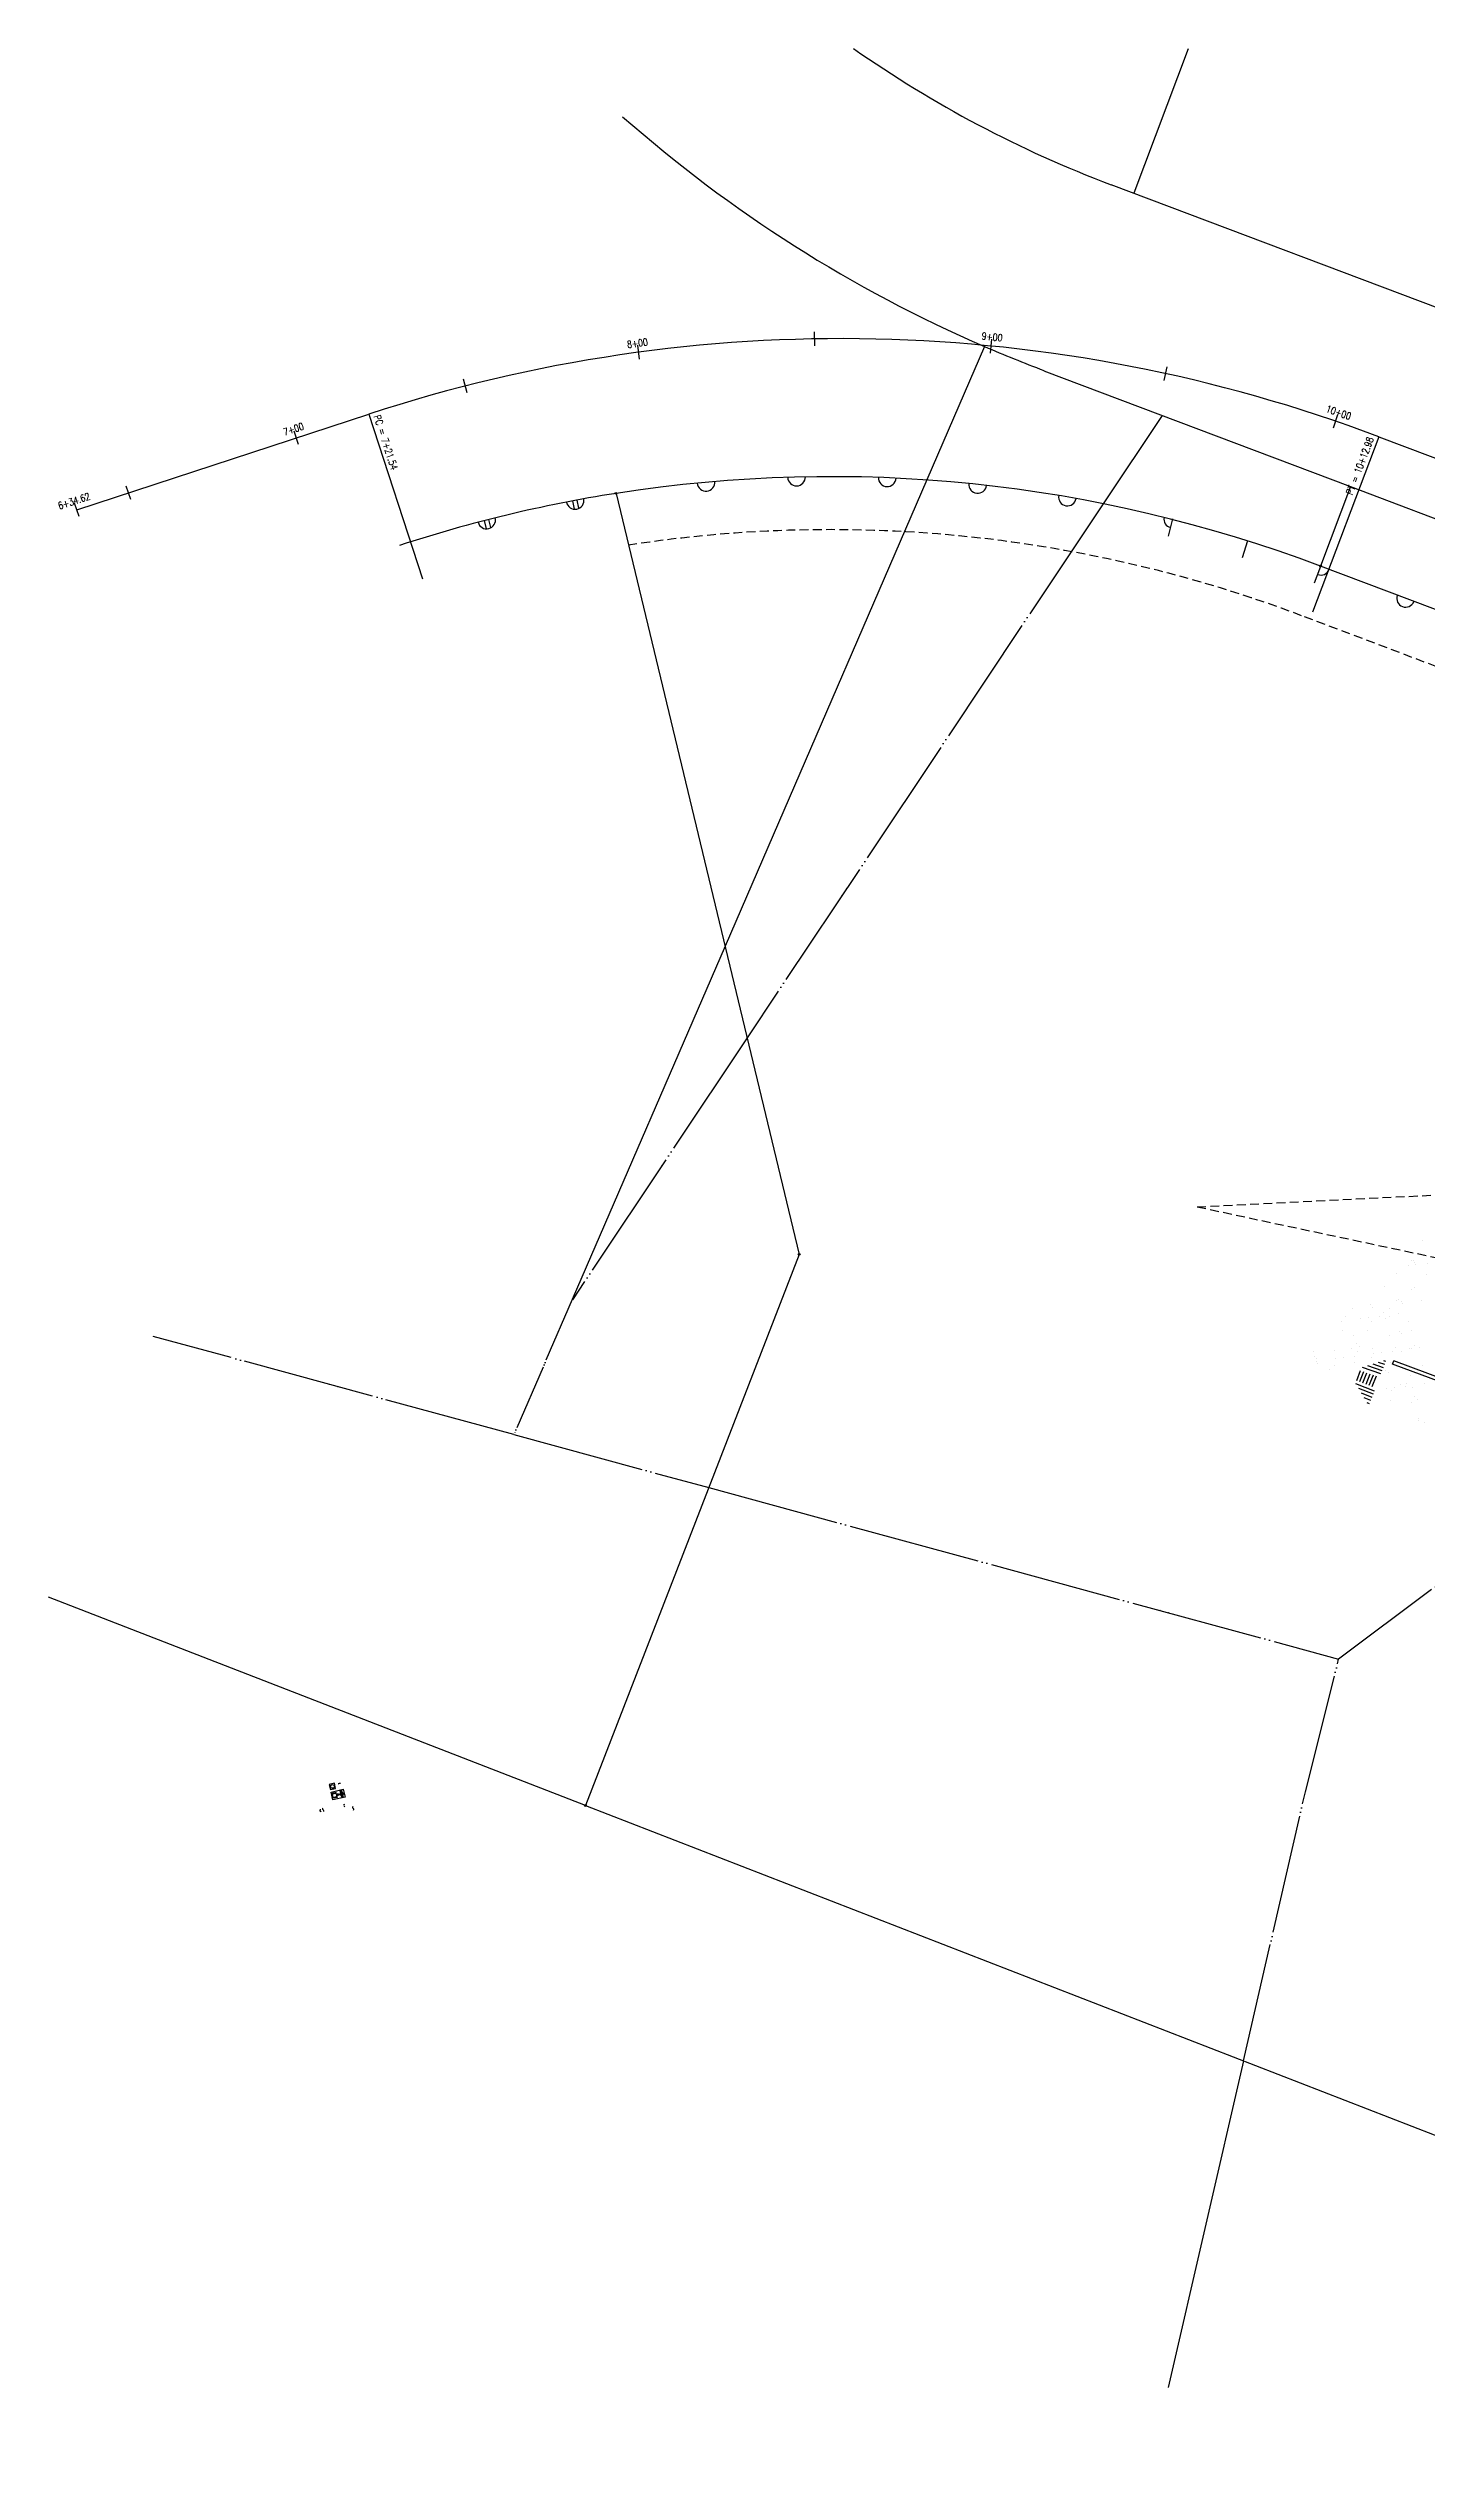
# Model space of a CAD drawing. Header units: feet. Extents: x 308 to 1449, y -4548 to -3843.
# Drawn here: x 308 to 698, y -4528 to -3843 of the extents above; entities that cross this region are included whole.
import ezdxf
from ezdxf.enums import TextEntityAlignment as Align

# ---------------------------------------------------------------- set-up
doc = ezdxf.new("R2010")
doc.units = ezdxf.units.FT
doc.header["$LTSCALE"] = 10
doc.header["$MEASUREMENT"] = 0
doc.header["$PDMODE"] = 3
doc.header["$PDSIZE"] = 0.05
for name, pattern in [('2DOTS-3', [4.125, 3.75, -0.125, 0, -0.125, 0, -0.125]), ('CENTER', [2, 1.25, -0.25, 0.25, -0.25]), ('HIDDEN', [0.375, 0.25, -0.125]), ('LayoutSite$0$HIDDEN2', [0.1875, 0.125, -0.0625]), ('XSITE-EXST$0$PL', [4.9, 1, -0.2, 0.15, -0.2, 0.15, -0.2, 3]), ('XSITE-EXST$0$SD', [0.18, 0.1, -0.08])]:
    doc.linetypes.add(name, pattern=pattern)
doc.layers.get('0').update_dxf_attribs({"linetype": 'CONTINUOUS'})
for name, color, linetype in [('access', 4, 'CONTINUOUS'), ('Baseline', 5, 'CONTINUOUS'), ('HATCH', 8, 'CONTINUOUS'), ('L-Centerline', 1, 'CENTER'), ('L-Wall', 2, 'CONTINUOUS'), ('L-Wall-Hatch', 8, 'CONTINUOUS'), ('LayoutSite$0$L-Hardscape', 3, 'CONTINUOUS'), ('LayoutSite$0$L-Paving-Walks', 2, 'LayoutSite$0$HIDDEN2'), ('M-DUCT-EQPM-N610', 224, 'CONTINUOUS'), ('M-DUCT-EQPM-N635', 220, 'CONTINUOUS'), ('M-DUCT-EQPM-N650', 221, 'CONTINUOUS'), ('M-TEXT-N225', 42, 'CONTINUOUS'), ('Mat Footing Dewatering Pump', 80, 'CONTINUOUS'), ('PL 1098 Red', 3, 'CONTINUOUS'), ('RAD', 4, 'HIDDEN'), ('SETBACK', 4, 'HIDDEN'), ('SLN', 6, 'CONTINUOUS'), ('STALBL', 7, 'CONTINUOUS'), ('STAPTS', 7, 'CONTINUOUS'), ('X-GRID$0$ST-CORE-3', 1, 'CONTINUOUS'), ('XSITE-EXST$0$ex-gutr-2', 2, 'XSITE-EXST$0$SD'), ('XSITE-EXST$0$PL', 3, 'XSITE-EXST$0$PL')]:
    doc.layers.add(name, color=color, linetype=linetype)
doc.styles.add('STAN', font='ROMANS.SHX', dxfattribs={"width": 0.8})

# ---------------------------------------------------------------- blocks, each defined once
blk = doc.blocks.new('lbl_tic')
blk.add_line((0, -0.04165), (0, 0.04165))
blk = doc.blocks.new('sta_tic')
blk.add_line((0, -0.04165), (0, 0.04165))
blk = doc.blocks.new('A$C5F951A37')
at = {"layer": 'L-Wall-Hatch'}
for points in [[(111.44, 138.46), (108.35, 143.04), (92.95, 142.91), (83.84, 128.86), (97.04, 109.27), (95.8, 108.44), (82.04, 128.85), (92.13, 144.4), (109.14, 144.55), (112.68, 139.3)], [(143.2, 143.35), (185.2, 143.71), (185.25, 138.71), (200.41, 138.85), (200.4, 140.35), (186.73, 140.23), (186.69, 145.23), (143.19, 144.85)], [(93, 124.22), (119.26, 141.92), (118.42, 143.16), (92.16, 125.46)], [(200.39, 141.1), (200.42, 138.1), (203.42, 138.12), (203.39, 141.12)], [(89.25, 124.41), (90.93, 121.92), (93.42, 123.6), (91.74, 126.08)], [(104.56, 108.01), (91.68, 99.33), (90.85, 100.57), (103.73, 109.25)]]:
    blk.add_hatch(color=256, dxfattribs=at).paths.add_polyline_path(points)
at = {"layer": 'L-Centerline'}
for points in [[(143.2, 144.1), (185.95, 144.47), (185.99, 139.47), (200.41, 139.6)], [(96.42, 108.86), (82.94, 128.86), (92.54, 143.66), (108.74, 143.8), (112.06, 138.88)], [(118.84, 142.54), (92.58, 124.84)], [(91.27, 99.95), (102.9, 107.79), (104.15, 108.63)]]:
    blk.add_lwpolyline(points, dxfattribs=at)
at = {"layer": 'L-Wall'}
for points in [[(111.44, 138.46), (108.35, 143.04), (92.95, 142.91), (83.84, 128.86), (97.04, 109.27), (95.8, 108.44), (82.04, 128.85), (92.13, 144.4), (109.14, 144.55), (112.68, 139.3)], [(143.2, 143.35), (185.2, 143.71), (185.25, 138.71), (200.41, 138.85), (200.4, 140.35), (186.73, 140.23), (186.69, 145.23), (143.19, 144.85)], [(93, 124.22), (119.26, 141.92), (118.42, 143.16), (92.16, 125.46)], [(200.39, 141.1), (200.42, 138.1), (203.42, 138.12), (203.39, 141.12)], [(89.25, 124.41), (90.93, 121.92), (93.42, 123.6), (91.74, 126.08)], [(104.56, 108.01), (91.68, 99.33), (90.85, 100.57), (103.73, 109.25)]]:
    blk.add_lwpolyline(points, close=True, dxfattribs=at)
at = {"layer": 'LayoutSite$0$L-Hardscape'}
blk.add_arc((94.75, 136.12), 14.5, 123.86067, 179.98795, dxfattribs=at)
at = {"layer": 'LayoutSite$0$L-Paving-Walks'}
blk.add_lwpolyline([(89.94, 87.6), (81.84, 99.63), (82.25, 99.91), (84.29, 108.52), (82.61, 111), (74.67, 112.69), (74.19, 112.56, -0.104324), (73.95, 118.77, 0.055563), (74.78, 133.01), (74.75, 136.12, -0.166273), (78.73, 148.09), (86.67, 148.16, 0.251228), (80.25, 136.12), (80.35, 125.09), (92.9, 106.48), (88.75, 103.68), (90.43, 101.2), (87.94, 99.52), (89.62, 97.03), (90.45, 97.59), (94.92, 90.96)], format="xyb", close=True, dxfattribs=at)
at = {"layer": 'X-GRID$0$ST-CORE-3'}
blk.add_lwpolyline([(173.02, 88.99), (165.91, 84.19), (172.61, 74.24), (184.78, 82.44), (183.66, 84.1), (173.16, 77.02), (168.68, 83.65), (182.16, 92.74), (187.75, 84.44)], dxfattribs=at)
at = {"layer": 'XSITE-EXST$0$ex-gutr-2'}
for centre, radius in [((98.56, 144.28), 0.75), ((114.62, 142.58), 0.45)]:
    blk.add_circle(centre, radius, dxfattribs=at)
at = {"layer": 'XSITE-EXST$0$PL'}
blk.add_lwpolyline([(85.96, 148.1), (254.94, 149.58), (254.94, -256.56), (123.9, -256.56), (123.9, -64.08), (2.9, -64.08), (2.9, -60.39), (-31.31, -60.39, 0.219201), (-17.87, -12.03, 0.064813), (-28.94, 25.08), (49.33, 73.42, 0.263278), (80.17, 129.52), (80.09, 136.02, -0.236377), (85.96, 148.1)], format="xyb", dxfattribs=at)
blk = doc.blocks.new('A$C54E400CE')
at = {"linetype": 'HIDDEN', "rotation": 338.8}
blk.add_blockref('A$C5F951A37', (51.03, 331.39), dxfattribs=at)

msp = doc.modelspace()

# ---------------------------------------------------------------- linework, layer by layer
for p, q in [((475.39, -3930.88), (474.86, -3926.91)), ((524.99, -3927.11), (524.92, -3923.11)), ((574.69, -3929.12), (575.08, -3925.14)), ((623.82, -3936.88), (624.67, -3932.97)), ((426.57, -3940.38), (425.58, -3936.5)), ((671.72, -3950.29), (673.02, -3946.5)), ((378.91, -3955), (377.66, -3951.2))]:
    msp.add_line(p, q)
for centre, start, end in [((390.42, -4333.84), 149.03732, 236.52268), ((390.42, -4333.84), 329.03732, 56.52268), ((391.83, -4340.06), 59.03732, 146.52268), ((391.83, -4340.06), 239.03732, 326.52268)]:
    msp.add_arc(centre, 0.25, start, end)
at = {"linetype": 'Continuous'}
msp.add_arc((385.15, -4341.48), 0.25, 72.76921, 312.79079, dxfattribs=at)
at = {"layer": 'access'}
for p, q in [((433.3, -3978.5, -0.01), (432.72, -3976.22, 0)), ((456.98, -3973.25, -0.01), (456.54, -3970.93, 0)), ((458.21, -3973.02, -0.01), (457.77, -3970.7, 0)), ((432.09, -3978.81, -0.01), (431.51, -3976.53, 0))]:
    msp.add_line(p, q, dxfattribs=at)
at = {"layer": 'access', "color": 4, "ltscale": 25}
for p, q in [((625.03, -3980.9), (626.27, -3976.06)), ((647.45, -3982.25), (645.95, -3987.02)), ((666.41, -3994.11), (668.17, -3989.43))]:
    msp.add_line(p, q, dxfattribs=at)
for centre, start, end in [((494.21, -3965.67), 185.3455, 4.98009), ((519.82, -3964.2), 181.59497, 1.22956), ((545.47, -3964.4), 177.84443, 357.47902), ((571.06, -3966.29), 174.0939, 353.72849), ((432.11, -3976.36), 194.56533, 14.19992), ((457.16, -3970.81), 190.81479, 10.44939), ((596.47, -3969.84), 170.34336, 349.97795), ((626.27, -3976.06), 169.33853, 255.63439), ((668.17, -3989.43), 249.3, 337.88587), ((692.18, -3998.5), 160.71413, 337.88587)]:
    msp.add_arc(centre, 2.5, start, end, dxfattribs=at)
at = {"layer": 'Baseline'}
for p, q in [((316.15, -3973.45), (398.76, -3946.4)), ((684.58, -3952.8), (1443.26, -4239.48))]:
    msp.add_line(p, q, dxfattribs=at)
msp.add_arc((532.58, -4355.04), 430, 69.3, 108.13333, dxfattribs=at)
at = {"layer": 'HATCH'}
for p, q in [((697.06, -4180.27), (697.06, -4180.27)), ((692.9, -4187.35), (692.9, -4187.35)), ((693.96, -4185.85), (693.96, -4185.85)), ((694.3, -4185.81), (694.3, -4185.81)), ((694.7, -4186.53), (694.7, -4186.53)), ((694.99, -4187.08), (694.99, -4187.08)), ((698.24, -4186.65), (698.24, -4186.65)), ((686.15, -4193.23), (686.15, -4193.23)), ((689.47, -4189.51), (689.47, -4189.51)), ((693.91, -4194.18), (693.91, -4194.18)), ((694.55, -4193.51), (694.55, -4193.51)), ((698.18, -4189.72), (698.18, -4189.72)), ((675.26, -4201.69), (675.26, -4201.69)), ((677.24, -4199.39), (677.24, -4199.39)), ((679.49, -4202.34), (679.49, -4202.34)), ((681.57, -4202.06), (681.57, -4202.06)), ((682.18, -4198.41), (682.18, -4198.41)), ((682.92, -4199.09), (682.92, -4199.09)), ((684.82, -4201.64), (684.82, -4201.64)), ((686.03, -4200.59), (686.03, -4200.59)), ((686.4, -4202.28), (686.4, -4202.28)), ((687.47, -4199.44), (687.47, -4199.44)), ((687.71, -4201.67), (687.71, -4201.67)), ((689.73, -4197.22), (689.73, -4197.22)), ((690.13, -4196.88), (690.13, -4196.88)), ((690.25, -4200.92), (690.25, -4200.92)), ((690.87, -4197.55), (690.87, -4197.55)), ((691.16, -4197.94), (691.16, -4197.94)), ((696.59, -4197.22), (696.59, -4197.22)), ((674.05, -4203.05), (674.05, -4203.05)), ((674.37, -4205.79), (674.37, -4205.79)), ((677.49, -4207.1), (677.49, -4207.1)), ((681.33, -4205.56), (681.33, -4205.56)), ((682.64, -4203.14), (682.64, -4203.14)), ((687.72, -4207.14), (687.72, -4207.14)), ((690.38, -4205.92), (690.38, -4205.92)), ((691.12, -4206.6), (691.12, -4206.6)), ((693.11, -4203), (693.11, -4203)), ((693.78, -4205.54), (693.78, -4205.54)), ((666.03, -4211.73), (666.03, -4211.73)), ((666.33, -4212.95), (666.33, -4212.95)), ((666.98, -4214.34), (666.98, -4214.34)), ((667.07, -4213.62), (667.07, -4213.62)), ((667.27, -4214.94), (667.27, -4214.94)), ((672.09, -4211.23), (672.09, -4211.23)), ((672.1, -4215.6), (672.1, -4215.6)), ((672.41, -4213.63), (672.41, -4213.63)), ((674.49, -4213.35), (674.49, -4213.35)), ((676.8, -4210.63), (676.8, -4210.63)), ((677.74, -4212.92), (677.74, -4212.92)), ((677.74, -4214.8), (677.74, -4214.8)), ((678.36, -4209.43), (678.36, -4209.43)), ((678.49, -4211.71), (678.49, -4211.71)), ((679.09, -4210.11), (679.09, -4210.11)), ((685.2, -4217.95, 4.92), (679.93, -4216.17, 5.31)), ((685.55, -4217.07, 4.92), (681.44, -4215.68, 5.22)), ((682.57, -4213.3), (682.57, -4213.3)), ((682.9, -4210.85), (682.9, -4210.85)), ((685.9, -4216.18, 4.91), (682.95, -4215.18, 5.13)), ((683.18, -4212.21), (683.18, -4212.21)), ((686.25, -4215.3, 4.91), (684.46, -4214.69, 5.04)), ((684.56, -4215.57), (684.56, -4215.57)), ((685.26, -4211.93), (685.26, -4211.93)), ((686.6, -4214.41, 4.91), (685.97, -4214.2, 4.95)), ((687.97, -4214.85), (687.97, -4214.85)), ((688.45, -4215.15), (688.8, -4214.22)), ((713.79, -4224.58), (688.45, -4215.15)), ((688.51, -4211.51), (688.51, -4211.51)), ((714.13, -4223.64), (688.8, -4214.22)), ((689.26, -4210.61), (689.26, -4210.61)), ((690.94, -4211.68), (690.94, -4211.68)), ((693.37, -4210.71), (693.37, -4210.71)), ((693.94, -4210.79), (693.94, -4210.79)), ((694.6, -4209.79), (694.6, -4209.79)), ((696.02, -4210.52), (696.02, -4210.52)), ((697.02, -4215.55), (697.02, -4215.55)), ((670.55, -4216.81), (670.55, -4216.81)), ((678.01, -4220.68, 5.32), (683.29, -4222.74, 4.95)), ((678.33, -4219.78, 4.9), (679.44, -4217, 4.91)), ((678.8, -4222.01, 5.24), (682.94, -4223.62, 4.95)), ((679.21, -4220.13, 4.9), (680.34, -4217.31, 4.91)), ((680.03, -4220.65), (680.03, -4220.65)), ((680.1, -4220.48, 4.9), (681.24, -4217.61, 4.91)), ((680.98, -4220.82, 4.9), (682.14, -4217.92, 4.91)), ((681.43, -4222.8), (681.43, -4222.8)), ((681.72, -4221.72), (681.72, -4221.72)), ((681.87, -4221.17, 4.9), (683.04, -4218.22, 4.91)), ((682.75, -4221.51, 4.9), (683.94, -4218.53, 4.91)), ((683.15, -4218.55), (683.15, -4218.55)), ((686.55, -4216.95), (686.55, -4216.95)), ((686.86, -4222.08), (686.86, -4222.08)), ((687.29, -4217.62), (687.29, -4217.62)), ((688.22, -4222.56), (688.22, -4222.56)), ((688.95, -4221.81), (688.95, -4221.81)), ((690.77, -4220.81), (690.77, -4220.81)), ((692.2, -4221.38), (692.2, -4221.38)), ((692.49, -4220.63), (692.49, -4220.63)), ((693.62, -4218.42), (693.62, -4218.42)), ((694.17, -4221.7), (694.17, -4221.7)), ((697.63, -4220.66), (697.63, -4220.66)), ((679.59, -4223.33, 5.16), (682.59, -4224.5, 4.95)), ((680.37, -4224.66, 5.08), (682.23, -4225.39, 4.95)), ((681.16, -4225.99, 5), (681.88, -4226.27, 4.95)), ((687.79, -4225.59), (687.79, -4225.59)), ((693.87, -4226.13), (693.87, -4226.13)), ((694.75, -4224.46), (694.75, -4224.46)), ((695.49, -4225.14), (695.49, -4225.14)), ((695.72, -4230.64), (695.72, -4230.64)), ((695.89, -4231.25), (695.89, -4231.25)), ((697.4, -4231.72), (697.4, -4231.72))]:
    msp.add_line(p, q, dxfattribs=at)
at = {"layer": 'M-DUCT-EQPM-N610'}
for p, q in [((389.07, -4333.76), (387.6, -4334.1)), ((387.6, -4334.1), (387.93, -4335.56)), ((387.93, -4335.56), (389.4, -4335.23)), ((388.1, -4336.27), (391.56, -4335.48)), ((388.59, -4338.47), (388.1, -4336.27)), ((392.06, -4337.68), (388.59, -4338.47)), ((389.4, -4335.23), (389.07, -4333.76)), ((390.67, -4335.98), (391.13, -4335.87)), ((391.04, -4337.62), (391.5, -4337.52)), ((391.56, -4335.48), (392.06, -4337.68))]:
    msp.add_line(p, q, dxfattribs=at)
at = {"layer": 'M-DUCT-EQPM-N635'}
for p, q in [((389.9, -4336.82), (389.98, -4337.19)), ((390.05, -4336.79), (390.13, -4337.16))]:
    msp.add_line(p, q, dxfattribs=at)
at = {"layer": 'M-DUCT-EQPM-N650'}
for p, q in [((389.51, -4336.39), (388.44, -4336.64)), ((388.44, -4336.64), (388.51, -4336.96)), ((388.74, -4337.99), (388.67, -4337.67)), ((389.81, -4337.75), (388.74, -4337.99)), ((389.58, -4336.72), (389.51, -4336.39)), ((389.64, -4336.98), (389.83, -4336.93)), ((389.68, -4337.16), (389.88, -4337.12)), ((389.74, -4337.43), (389.81, -4337.75)), ((390.13, -4336.77), (389.81, -4336.84)), ((389.81, -4336.84), (389.9, -4337.21)), ((389.9, -4337.21), (390.22, -4337.14)), ((390.22, -4337.14), (390.13, -4336.77)), ((390.15, -4336.86), (390.68, -4336.74)), ((390.2, -4337.05), (390.72, -4336.93)), ((390.78, -4336.5), (390.64, -4336.54)), ((390.64, -4336.54), (390.77, -4337.13)), ((390.66, -4335.95), (391.12, -4335.84)), ((390.68, -4336.01), (390.66, -4335.95)), ((391.13, -4335.9), (390.68, -4336.01)), ((390.84, -4336.21), (390.72, -4336.24)), ((390.72, -4336.24), (390.98, -4337.36)), ((390.78, -4336.22), (390.73, -4336)), ((390.77, -4337.13), (390.92, -4337.1)), ((390.92, -4337.1), (390.78, -4336.5)), ((390.81, -4336.1), (391.05, -4336.04)), ((390.81, -4336.1), (391.12, -4337.45)), ((391.09, -4337.34), (390.98, -4337.36)), ((391.49, -4337.49), (391.03, -4337.59)), ((391.03, -4337.59), (391.05, -4337.65)), ((391.04, -4337.35), (391.09, -4337.58)), ((391.05, -4336.04), (391.36, -4337.4)), ((391.05, -4337.65), (391.51, -4337.55)), ((391.07, -4336.16), (391.19, -4336.13)), ((391.13, -4336.15), (391.08, -4335.92)), ((391.12, -4335.84), (391.13, -4335.9)), ((391.12, -4337.45), (391.36, -4337.4)), ((391.19, -4336.13), (391.45, -4337.26)), ((391.25, -4336.4), (391.44, -4336.35)), ((391.39, -4336.99), (391.25, -4336.4)), ((391.33, -4337.28), (391.45, -4337.26)), ((391.38, -4337.27), (391.43, -4337.5)), ((391.58, -4336.95), (391.39, -4336.99)), ((391.44, -4336.35), (391.58, -4336.95)), ((391.51, -4337.55), (391.49, -4337.49))]:
    msp.add_line(p, q, dxfattribs=at)
at = {"layer": 'M-DUCT-EQPM-N650', "linetype": 'Continuous'}
for p, q in [((388.67, -4337.67), (388.51, -4336.96)), ((388.63, -4336.77), (389.39, -4336.6)), ((389.62, -4337.61), (388.85, -4337.78)), ((389.58, -4336.72), (389.74, -4337.43))]:
    msp.add_line(p, q, dxfattribs=at)
at = {"layer": 'M-DUCT-EQPM-N650'}
msp.add_circle((388.5, -4334.66), 0.536, dxfattribs=at)
at = {"layer": 'M-DUCT-EQPM-N650', "linetype": 'Continuous'}
for centre, start, end in [((388.66, -4336.92), 102.78, 192.78), ((388.82, -4337.63), 192.78, 282.78), ((389.43, -4336.75), 12.78, 102.78), ((389.59, -4337.46), 282.78, 12.78)]:
    msp.add_arc(centre, 0.154, start, end, dxfattribs=at)
at = {"layer": 'M-TEXT-N225'}
for centre, start, end in [((385.98, -4341.03), 136.12222, 249.43778), ((385.77, -4341.59), 316.12222, 69.43778), ((394.48, -4340.59), 136.12222, 249.43778), ((394.27, -4341.15), 316.12222, 69.43778)]:
    msp.add_arc(centre, 0.299, start, end, dxfattribs=at)
at = {"layer": 'PL 1098 Red', "color": 5, "ltscale": 25}
for p, q in [((630.66, -3843.06), (615.22, -3883.92)), ((790.95, -3950.31), (608.85, -3881.5)), ((589.82, -3934.15), (676.53, -3966.91)), ((676.53, -3966.91), (668.04, -3989.38)), ((676.53, -3966.91), (1011.32, -4093.42))]:
    msp.add_line(p, q, dxfattribs=at)
at = {"layer": 'PL 1098 Red', "color": 5, "linetype": 'Continuous', "ltscale": 25}
for p, q in [((572.99, -3927.24), (567.25, -3940.51)), ((567.25, -3940.51), (499.59, -4096.94)), ((499.59, -4096.94), (456.36, -4196.89)), ((460.08, -4340.09), (308.13, -4281.15))]:
    msp.add_line(p, q, dxfattribs=at)
at = {"layer": 'PL 1098 Red', "color": 5, "linetype": '2DOTS-3'}
for p, q in [((623.25, -3946.78), (606.6, -3971.74)), ((505.81, -4122.87), (456.38, -4196.99)), ((439.82, -4235.1), (337.74, -4207.32)), ((439.86, -4235.13), (494.98, -4250.12))]:
    msp.add_line(p, q, dxfattribs=at)
at = {"layer": 'PL 1098 Red', "color": 5}
for p, q in [((468.74, -3968.81), (520.57, -4184.14)), ((934.61, -4090.11), (668.04, -3989.38)), ((520.57, -4184.14), (460.08, -4340.09)), ((460.08, -4340.09), (823.65, -4481.11))]:
    msp.add_line(p, q, dxfattribs=at)
at = {"layer": 'PL 1098 Red', "color": 5, "linetype": '2DOTS-3', "lineweight": 25}
for p, q in [((606.6, -3971.74), (505.81, -4122.87)), ((765.94, -4229.37), (673.21, -4298.62)), ((494.98, -4250.12), (673.21, -4298.62))]:
    msp.add_line(p, q, dxfattribs=at)
at = {"layer": 'PL 1098 Red', "color": 5, "linetype": '2DOTS-3', "lineweight": 25, "ltscale": 0.5}
msp.add_line((456.36, -4196.89), (439.85, -4235.06), dxfattribs=at)
at = {"layer": 'PL 1098 Red', "color": 5, "linetype": '2DOTS-3', "lineweight": 25, "ltscale": 0.9}
for p, q in [((663.8, -4336.16), (673.21, -4298.62)), ((646.27, -4412.31), (663.8, -4336.16))]:
    msp.add_line(p, q, dxfattribs=at)
at = {"layer": 'PL 1098 Red', "color": 5, "linetype": '2DOTS-3', "ltscale": 15}
msp.add_line((646.27, -4412.31), (624.99, -4504.74), dxfattribs=at)
at = {"layer": 'PL 1098 Red', "color": 5, "ltscale": 25}
for centre, radius, start, end in [((725.69, -3572.28), 330.56, 234.96144, 249.30054), ((726.44, -3572.44), 386.56, 228.5623, 246.61056), ((726.44, -3572.44), 386.56, 246.61056, 249.3)]:
    msp.add_arc(centre, radius, start, end, dxfattribs=at)
at = {"layer": 'PL 1098 Red', "color": 5, "linetype": 'Continuous', "ltscale": 0.5}
msp.add_arc((529.48, -4356.08), 392, 98.91351, 108.13316, dxfattribs=at)
at = {"layer": 'PL 1098 Red', "color": 5}
msp.add_arc((529.48, -4356.08), 392, 69.3, 98.91333, dxfattribs=at)
at = {"layer": 'PL 1098 Red', "color": 2}
for p in [(578.45, -4014.02, -0.03), (579.81, -4011.93, -0.03), (532.63, -4082.66, -0.03), (534.02, -4080.57, -0.03), (480.4, -4160.97, -0.03), (481.79, -4158.89, -0.03), (448.36, -4215.4, -0.03), (387.59, -4220.89, -0.03), (389.99, -4221.54, -0.03), (447.87, -4216.56, -0.03), (543.08, -4263.22, -0.03), (545.5, -4263.87, -0.03), (622.69, -4284.88, -0.03), (625.1, -4285.54, -0.03)]:
    msp.add_point(p, dxfattribs=at)
at = {"layer": 'RAD'}
for q in [(783, -4163.26), (721.22, -4189.38)]:
    msp.add_line((633.18, -4170.67), q, dxfattribs=at)
at = {"layer": 'SETBACK'}
msp.add_line((971.08, -4119.93), (662.74, -4003.41), dxfattribs=at)
msp.add_arc((529.48, -4356.08), 377, 69.3, 98.72887, dxfattribs=at)
at = {"layer": 'SLN'}
for centre in [(468.71, -3968.8), (668.07, -3989.33), (520.56, -4184.12), (460.08, -4340.09)]:
    msp.add_circle(centre, 0.25, dxfattribs=at)
at = {"layer": 'STAPTS'}
for p, q in [((398.76, -3946.4), (414.01, -3992.96)), ((684.58, -3952.8), (665.84, -4002.38))]:
    msp.add_line(p, q, dxfattribs=at)

# ---------------------------------------------------------------- block references
at = {"layer": 'Mat Footing Dewatering Pump', "linetype": 'HIDDEN'}
msp.add_blockref('A$C54E400CE', (749.89, -4528.5), dxfattribs=at)
at = {"layer": 'STALBL', "xscale": 48.01920768307323, "yscale": 48.01920768307323, "zscale": 48.01920768307323, "rotation": 18.13333333333332}
for name, p in [('sta_tic', (330.77, -3968.66)), ('lbl_tic', (316.15, -3973.45))]:
    msp.add_blockref(name, p, dxfattribs=at)

# ---------------------------------------------------------------- texts
at = {"layer": 'STALBL', "style": 'STAN', "width": 0.8}
for s, rotation, p in [('8+00', 7.67885, (474.99, -3927.91)), ('9+00', 354.35425, (574.99, -3926.13)), ('10+00', 341.02965, (672.69, -3947.45)), ('7+00', 18.13333, (377.97, -3952.15)), ('6+34.62', 18.13333, (315.84, -3972.5))]:
    msp.add_text(s, height=2, rotation=rotation, dxfattribs=at).set_placement(p, align=Align.BOTTOM_CENTER)
at = {"layer": 'STAPTS', "style": 'STAN', "width": 0.8}
msp.add_text('PC = 7+21.54', height=2, rotation=288.13333, dxfattribs=at).set_placement((399.54, -3947.19), align=Align.BOTTOM_LEFT)
msp.add_text('PT = 10+12.98', height=2, rotation=69.3, dxfattribs=at).set_placement((683.76, -3953.56), align=Align.BOTTOM_RIGHT)

doc.saveas('drawing.dxf')
